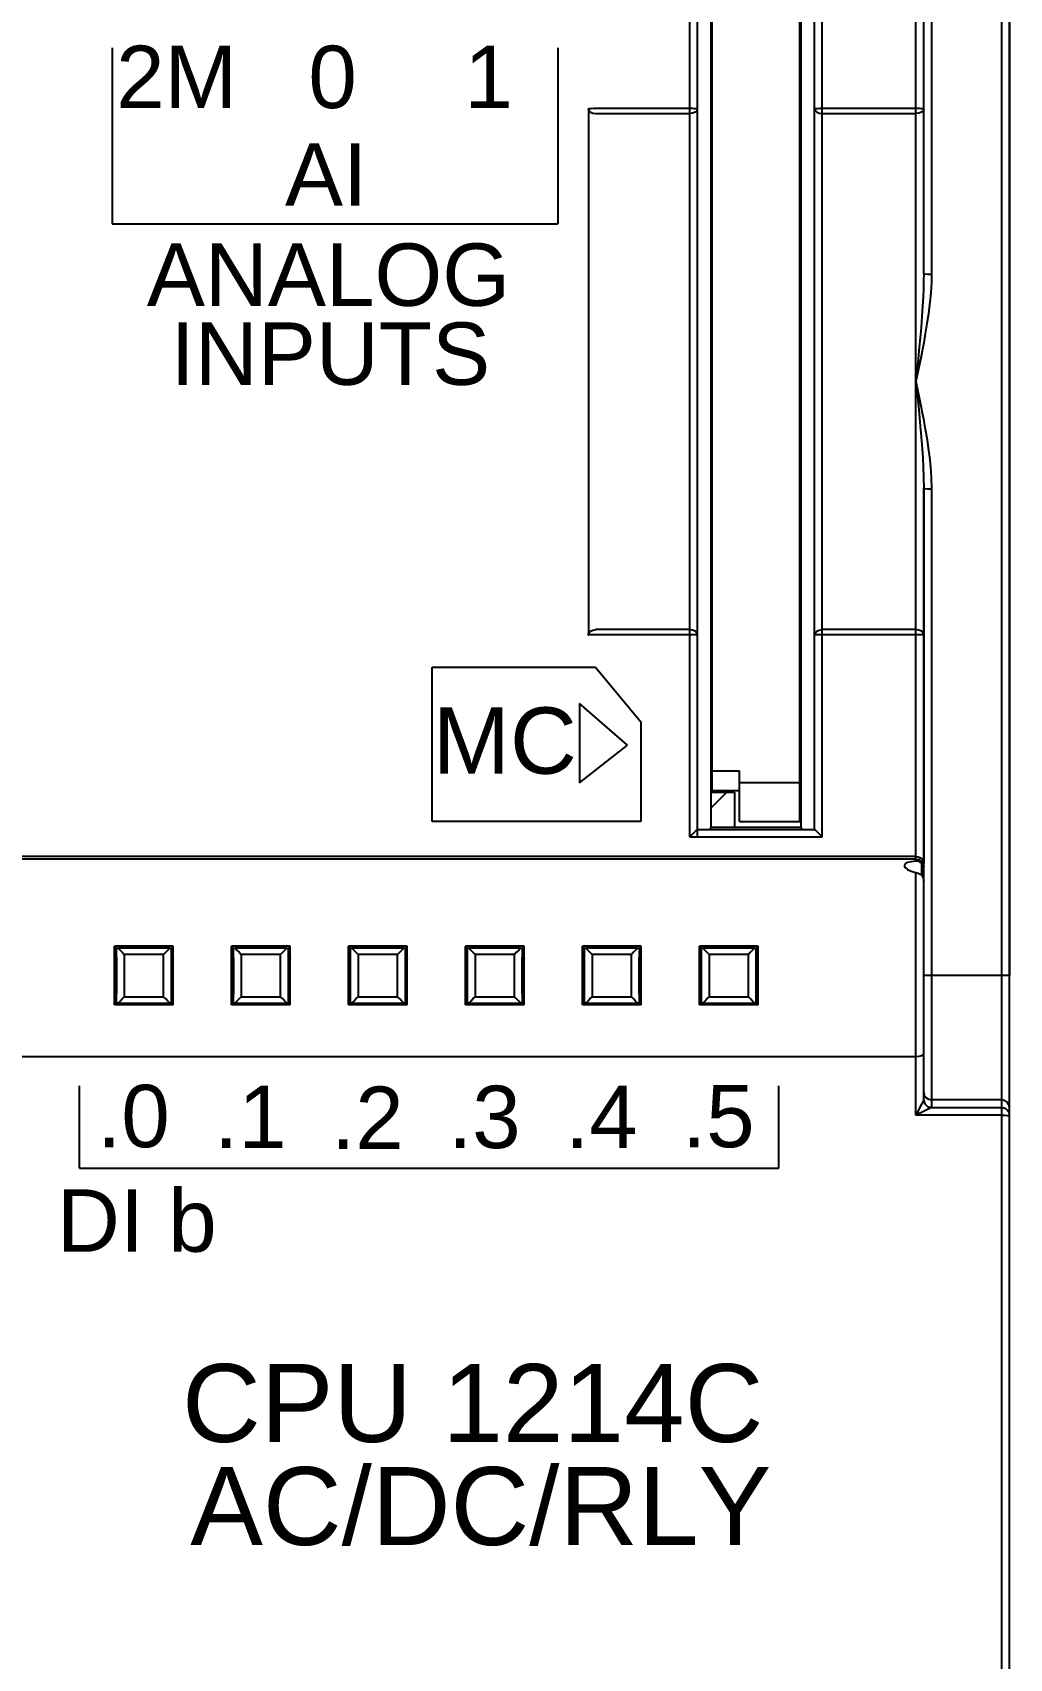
# Model space of a CAD drawing. Header units: inches. Extents: x 57 to 2760, y -193 to 2149.
# Drawn here: x 174.91 to 199.97, y 1948.28 to 1989.98 of the extents above; entities that cross this region are included whole.
import ezdxf

# ---------------------------------------------------------------- set-up
doc = ezdxf.new("R2010")
doc.units = ezdxf.units.IN
doc.header["$MEASUREMENT"] = 0
doc.styles.get("Standard").update_dxf_attribs({"font": 'arial.ttf'})

msp = doc.modelspace()

# ---------------------------------------------------------------- linework, layer by layer
at = {"color": 7, "linetype": 'Continuous'}
for p, q in [((199.97114, 1903.19462), (199.97114, 2002.39462)), ((199.97114, 2002.39462), (199.97114, 1965.79462)), ((199.77114, 1906.56641), (199.77114, 1999.02283)), ((197.57114, 1968.73047), (197.57114, 1996.3686)), ((197.77114, 1983.79926), (197.77114, 1995.96728)), ((191.77114, 1969.35255), (191.77114, 1994.26449)), ((191.97114, 1988.21393), (191.97114, 1994.0456)), ((194.97114, 1969.54462), (194.97114, 1994.0456)), ((195.17114, 1969.35255), (195.17114, 1994.26449)), ((192.32114, 1969.59462), (192.32114, 1993.99462)), ((194.59614, 1969.74462), (194.59614, 1993.84462)), ((194.62114, 1993.99462), (194.62114, 1969.59462)), ((197.97114, 1993.49659), (197.97114, 1983.78125)), ((192.34614, 1970.54462), (192.34614, 1993.04462)), ((191.97114, 1974.33236), (191.97114, 1988.21393)), ((189.17114, 1988.02583), (189.17114, 1974.52674)), ((189.36428, 1988.03863), (191.76428, 1988.03863)), ((189.36428, 1987.89965), (191.76428, 1987.89965)), ((195.17114, 1988.03863), (197.57114, 1988.03863)), ((195.17114, 1987.89965), (197.57114, 1987.89965)), ((197.65832, 1981.91207), (197.61933, 1981.50969)), ((197.69376, 1981.6297), (197.62846, 1981.30863)), ((197.61933, 1981.50969), (197.57114, 1981.03199)), ((197.62846, 1981.30863), (197.57119, 1981.03233)), ((197.57114, 1981.03267), (197.62608, 1980.48724)), ((197.57119, 1981.03233), (197.65601, 1980.62095)), ((197.62608, 1980.48724), (197.65318, 1980.20882)), ((197.77114, 1968.58396), (197.77114, 1978.29232)), ((197.77114, 1978.29232), (197.77114, 1968.66673)), ((197.97114, 1978.27982), (197.97114, 1962.41023)), ((191.76639, 1974.66782), (189.36639, 1974.66782)), ((191.76639, 1974.5357), (189.36639, 1974.5357)), ((197.57114, 1974.66782), (195.17114, 1974.66782)), ((197.57114, 1974.5357), (195.17114, 1974.5357)), ((191.97114, 1969.35255), (191.97114, 1974.43676)), ((192.34614, 1973.59462), (192.32114, 1973.59462)), ((192.34614, 1971.04462), (193.04614, 1971.04462)), ((193.04614, 1969.74462), (193.04614, 1971.04462)), ((193.04614, 1970.74462), (194.59614, 1970.74462)), ((192.32114, 1970.09462), (192.72114, 1970.49462)), ((192.32114, 1970.49462), (192.92114, 1970.49462)), ((192.34614, 1970.54462), (193.04614, 1970.54462)), ((192.92114, 1970.49462), (192.92114, 1969.59462)), ((191.97098, 1969.54462), (194.9713, 1969.54462)), ((191.97114, 1969.54462), (194.97114, 1969.54462)), ((192.32114, 1969.59462), (192.27114, 1969.54462)), ((194.62114, 1969.59462), (192.32114, 1969.59462)), ((193.04614, 1969.74462), (194.59614, 1969.74462)), ((194.62114, 1969.59462), (194.67114, 1969.54462)), ((191.77114, 1969.35255), (195.17114, 1969.35255)), ((197.57114, 1968.8506), (145.12114, 1968.8506)), ((197.57114, 1968.7832), (145.12114, 1968.7832)), ((197.75824, 1968.61271), (197.72114, 1968.67134)), ((197.72114, 1968.36352), (197.72114, 1968.67134)), ((197.75592, 1968.66021), (197.77114, 1968.58396)), ((197.77114, 1968.54547), (197.75824, 1968.61271)), ((197.57114, 1962.21162), (197.57114, 1968.44026)), ((197.77114, 1962.60947), (197.77114, 1968.54547)), ((177.06438, 1966.50138), (177.01779, 1966.54797)), ((178.52449, 1966.54797), (177.01779, 1966.54797)), ((178.4779, 1966.50138), (178.52449, 1966.54797)), ((180.06438, 1966.50138), (180.01779, 1966.54797)), ((181.52449, 1966.54797), (180.01779, 1966.54797)), ((181.4779, 1966.50138), (181.52449, 1966.54797)), ((183.06438, 1966.50138), (183.01779, 1966.54797)), ((184.52449, 1966.54797), (183.01779, 1966.54797)), ((184.4779, 1966.50138), (184.52449, 1966.54797)), ((186.06438, 1966.50138), (186.01779, 1966.54797)), ((187.52449, 1966.54797), (186.01779, 1966.54797)), ((187.4779, 1966.50138), (187.52449, 1966.54797)), ((189.06438, 1966.50138), (189.01779, 1966.54797)), ((190.52449, 1966.54797), (189.01779, 1966.54797)), ((190.4779, 1966.50138), (190.52449, 1966.54797)), ((192.06438, 1966.50138), (192.01779, 1966.54797)), ((193.52449, 1966.54797), (192.01779, 1966.54797)), ((193.4779, 1966.50138), (193.52449, 1966.54797)), ((177.03803, 1966.29457), (177.01876, 1966.2227)), ((177.04568, 1966.02323), (177.04433, 1966.13353)), ((177.06438, 1966.50138), (177.10823, 1966.5006)), ((178.43405, 1966.5006), (177.10823, 1966.5006)), ((178.27715, 1966.33677), (177.26513, 1966.33677)), ((178.43405, 1966.5006), (178.4779, 1966.50138)), ((178.52378, 1966.3099), (178.50425, 1966.29457)), ((178.50425, 1966.29457), (178.52352, 1966.2227)), ((180.03803, 1966.29457), (180.01876, 1966.2227)), ((180.04568, 1966.02323), (180.04433, 1966.13353)), ((180.06438, 1966.50138), (180.10823, 1966.5006)), ((181.43405, 1966.5006), (180.10823, 1966.5006)), ((181.27715, 1966.33677), (180.26513, 1966.33677)), ((181.43405, 1966.5006), (181.4779, 1966.50138)), ((181.52378, 1966.3099), (181.50425, 1966.29457)), ((181.50425, 1966.29457), (181.52352, 1966.2227)), ((183.03803, 1966.29457), (183.01876, 1966.2227)), ((183.04568, 1966.02323), (183.04433, 1966.13353)), ((183.06438, 1966.50138), (183.10823, 1966.5006)), ((184.43405, 1966.5006), (183.10823, 1966.5006)), ((184.27715, 1966.33677), (183.26513, 1966.33677)), ((184.43405, 1966.5006), (184.4779, 1966.50138)), ((184.52378, 1966.3099), (184.50425, 1966.29457)), ((184.50425, 1966.29457), (184.52352, 1966.2227)), ((186.03803, 1966.29457), (186.01876, 1966.2227)), ((186.04568, 1966.02323), (186.04433, 1966.13353)), ((186.06438, 1966.50138), (186.09361, 1966.50086)), ((186.09361, 1966.50086), (186.10823, 1966.5006)), ((187.43405, 1966.5006), (186.10823, 1966.5006)), ((187.27715, 1966.33677), (186.26513, 1966.33677)), ((187.43405, 1966.5006), (187.4779, 1966.50138)), ((187.52378, 1966.3099), (187.50425, 1966.29457)), ((187.50425, 1966.29457), (187.52352, 1966.2227)), ((189.03803, 1966.29457), (189.01876, 1966.2227)), ((189.04568, 1966.02323), (189.04433, 1966.13353)), ((189.06438, 1966.50138), (189.09361, 1966.50086)), ((189.09361, 1966.50086), (189.10823, 1966.5006)), ((190.43405, 1966.5006), (189.10823, 1966.5006)), ((190.27715, 1966.33677), (189.26513, 1966.33677)), ((190.43405, 1966.5006), (190.4779, 1966.50138)), ((190.52378, 1966.3099), (190.50425, 1966.29457)), ((190.50425, 1966.29457), (190.52352, 1966.2227)), ((192.03803, 1966.29457), (192.01876, 1966.2227)), ((192.04568, 1966.02323), (192.04433, 1966.13353)), ((192.06438, 1966.50138), (192.09361, 1966.50086)), ((192.09361, 1966.50086), (192.10823, 1966.5006)), ((193.43405, 1966.5006), (192.10823, 1966.5006)), ((193.27715, 1966.33677), (192.26513, 1966.33677)), ((193.43405, 1966.5006), (193.4779, 1966.50138)), ((177.04646, 1965.89626), (177.04568, 1966.02323)), ((177.04616, 1965.63028), (177.04662, 1965.76211)), ((177.04662, 1965.76211), (177.04646, 1965.89626)), ((178.49607, 1965.95021), (178.49565, 1965.81894)), ((178.49565, 1965.81894), (178.49585, 1965.68611)), ((178.49585, 1965.68611), (178.49665, 1965.56094)), ((178.49709, 1966.07042), (178.49607, 1965.95021)), ((180.04646, 1965.89626), (180.04568, 1966.02323)), ((180.04616, 1965.63028), (180.04662, 1965.76211)), ((180.04662, 1965.76211), (180.04646, 1965.89626)), ((181.49607, 1965.95021), (181.49565, 1965.81894)), ((181.49565, 1965.81894), (181.49585, 1965.68611)), ((181.49585, 1965.68611), (181.49665, 1965.56094)), ((181.49709, 1966.07042), (181.49607, 1965.95021)), ((183.04646, 1965.89626), (183.04568, 1966.02323)), ((183.04616, 1965.63028), (183.04662, 1965.76211)), ((183.04662, 1965.76211), (183.04646, 1965.89626)), ((184.49607, 1965.95021), (184.49565, 1965.81894)), ((184.49565, 1965.81894), (184.49585, 1965.68611)), ((184.49585, 1965.68611), (184.49665, 1965.56094)), ((184.49709, 1966.07042), (184.49607, 1965.95021)), ((186.04646, 1965.89626), (186.04568, 1966.02323)), ((186.04616, 1965.63028), (186.04662, 1965.76211)), ((186.04662, 1965.76211), (186.04646, 1965.89626)), ((187.49578, 1965.88536), (187.49567, 1965.75213)), ((187.49567, 1965.75213), (187.49617, 1965.622)), ((187.49651, 1966.0123), (187.49578, 1965.88536)), ((189.04646, 1965.89626), (189.04568, 1966.02323)), ((189.04616, 1965.63028), (189.04662, 1965.76211)), ((189.04662, 1965.76211), (189.04646, 1965.89626)), ((190.49607, 1965.95021), (190.49565, 1965.81894)), ((190.49565, 1965.81894), (190.49585, 1965.68611)), ((190.49585, 1965.68611), (190.49665, 1965.56094)), ((190.49709, 1966.07042), (190.49607, 1965.95021)), ((192.04646, 1965.89626), (192.04568, 1966.02323)), ((192.04616, 1965.63028), (192.04662, 1965.76211)), ((192.04662, 1965.76211), (192.04646, 1965.89626)), ((199.97114, 1965.79462), (197.77114, 1965.79462)), ((177.0185, 1965.27934), (177.03803, 1965.29467)), ((177.03803, 1965.29467), (177.01876, 1965.36654)), ((177.04509, 1965.51018), (177.04616, 1965.63028)), ((178.49665, 1965.56094), (178.498, 1965.45226)), ((178.50425, 1965.29467), (178.52352, 1965.36654)), ((180.0185, 1965.27934), (180.03803, 1965.29467)), ((180.03803, 1965.29467), (180.01876, 1965.36654)), ((180.04509, 1965.51018), (180.04616, 1965.63028)), ((181.49665, 1965.56094), (181.498, 1965.45226)), ((181.50425, 1965.29467), (181.52352, 1965.36654)), ((183.0185, 1965.27934), (183.03803, 1965.29467)), ((183.03803, 1965.29467), (183.01876, 1965.36654)), ((183.04509, 1965.51018), (183.04616, 1965.63028)), ((184.49665, 1965.56094), (184.498, 1965.45226)), ((184.50425, 1965.29467), (184.52352, 1965.36654)), ((186.0185, 1965.27934), (186.03803, 1965.29467)), ((186.03803, 1965.29467), (186.01876, 1965.36654)), ((186.04509, 1965.51018), (186.04616, 1965.63028)), ((187.50425, 1965.29467), (187.52352, 1965.36654)), ((189.0185, 1965.27934), (189.03803, 1965.29467)), ((189.03803, 1965.29467), (189.01876, 1965.36654)), ((189.04509, 1965.51018), (189.04616, 1965.63028)), ((190.49665, 1965.56094), (190.498, 1965.45226)), ((190.50425, 1965.29467), (190.52352, 1965.36654)), ((192.0185, 1965.27934), (192.03803, 1965.29467)), ((192.03803, 1965.29467), (192.01876, 1965.36654)), ((192.04509, 1965.51018), (192.04616, 1965.63028)), ((177.06438, 1965.08786), (177.01779, 1965.04127)), ((178.52449, 1965.04127), (177.01779, 1965.04127)), ((177.10822, 1965.08864), (177.06438, 1965.08786)), ((177.10822, 1965.08864), (178.43406, 1965.08864)), ((177.26513, 1965.25247), (178.27715, 1965.25247)), ((178.4779, 1965.08786), (178.43406, 1965.08864)), ((178.4779, 1965.08786), (178.52449, 1965.04127)), ((180.06438, 1965.08786), (180.01779, 1965.04127)), ((181.52449, 1965.04127), (180.01779, 1965.04127)), ((180.10822, 1965.08864), (180.06438, 1965.08786)), ((180.10822, 1965.08864), (181.43406, 1965.08864)), ((180.26513, 1965.25247), (181.27715, 1965.25247)), ((181.4779, 1965.08786), (181.43406, 1965.08864)), ((181.4779, 1965.08786), (181.52449, 1965.04127)), ((183.06438, 1965.08786), (183.01779, 1965.04127)), ((184.52449, 1965.04127), (183.01779, 1965.04127)), ((183.10822, 1965.08864), (183.06438, 1965.08786)), ((183.10822, 1965.08864), (184.43406, 1965.08864)), ((183.26513, 1965.25247), (184.27715, 1965.25247)), ((184.4779, 1965.08786), (184.43406, 1965.08864)), ((184.4779, 1965.08786), (184.52449, 1965.04127)), ((186.06438, 1965.08786), (186.01779, 1965.04127)), ((187.52449, 1965.04127), (186.01779, 1965.04127)), ((186.10822, 1965.08864), (186.06438, 1965.08786)), ((186.10822, 1965.08864), (187.43406, 1965.08864)), ((186.26513, 1965.25247), (187.27715, 1965.25247)), ((187.4779, 1965.08786), (187.43406, 1965.08864)), ((187.4779, 1965.08786), (187.52449, 1965.04127)), ((189.06438, 1965.08786), (189.01779, 1965.04127)), ((190.52449, 1965.04127), (189.01779, 1965.04127)), ((189.10822, 1965.08864), (189.06438, 1965.08786)), ((189.10822, 1965.08864), (190.43406, 1965.08864)), ((189.26513, 1965.25247), (190.27715, 1965.25247)), ((190.44868, 1965.08838), (190.43406, 1965.08864)), ((190.4779, 1965.08786), (190.44868, 1965.08838)), ((190.4779, 1965.08786), (190.52449, 1965.04127)), ((192.06438, 1965.08786), (192.01779, 1965.04127)), ((193.52449, 1965.04127), (192.01779, 1965.04127)), ((192.10822, 1965.08864), (192.06438, 1965.08786)), ((192.10822, 1965.08864), (193.43406, 1965.08864)), ((192.26513, 1965.25247), (193.27715, 1965.25247)), ((193.44868, 1965.08838), (193.43406, 1965.08864)), ((193.4779, 1965.08786), (193.44868, 1965.08838)), ((193.4779, 1965.08786), (193.52449, 1965.04127)), ((197.57114, 1963.71075), (145.12114, 1963.71075)), ((197.71315, 1962.49425), (197.57114, 1962.21162)), ((197.75377, 1962.57412), (197.71315, 1962.49425)), ((197.85517, 1962.35232), (197.76186, 1962.30645)), ((197.9025, 1962.37533), (197.85517, 1962.35232)), ((199.77114, 1962.40638), (197.96871, 1962.40638)), ((199.77114, 1962.6068), (197.97114, 1962.6068)), ((197.76186, 1962.30645), (197.57114, 1962.21162)), ((199.77114, 1962.21162), (197.57114, 1962.21162))]:
    msp.add_line(p, q, dxfattribs=at)
for p, q in [((176.95614, 1989.58839), (176.95614, 1985.07481)), ((188.38614, 1989.58839), (188.38614, 1985.07481)), ((176.95614, 1985.07481), (188.38614, 1985.07481)), ((185.1614, 1973.7056), (189.35621, 1973.7056)), ((185.1614, 1969.74428), (185.1614, 1973.7056)), ((189.35621, 1973.7056), (190.52049, 1972.30635)), ((188.94108, 1972.77404), (188.94108, 1970.73696)), ((190.17083, 1971.70253), (188.94108, 1972.77404)), ((190.51971, 1972.30728), (190.51971, 1969.74428)), ((188.94108, 1970.73696), (190.17083, 1971.70253)), ((190.51971, 1969.74428), (185.1614, 1969.74428)), ((176.12071, 1960.85347), (176.12071, 1962.9695)), ((194.05981, 1960.85347), (194.05981, 1962.9695)), ((176.12071, 1960.85347), (194.05981, 1960.85347))]:
    msp.add_line(p, q)
for points in [[(189.16428, 1988.02175), (189.16823, 1988.02506), (189.18161, 1988.02858), (189.20667, 1988.03209), (189.24525, 1988.03531), (189.29824, 1988.0379), (189.36428, 1988.03863)], [(189.16428, 1988.02175), (189.17907, 1987.97567), (189.22216, 1987.93584), (189.28735, 1987.90904), (189.36428, 1987.89965)], [(191.76428, 1988.03863), (191.80383, 1988.03824), (191.84568, 1988.03718), (191.88735, 1988.03514), (191.92495, 1988.03186), (191.95302, 1988.02737), (191.96428, 1988.02175)], [(191.96428, 1988.02175), (191.9495, 1987.97567), (191.90641, 1987.93584), (191.84122, 1987.90904), (191.76428, 1987.89965)], [(194.97114, 1988.02175), (194.97509, 1988.02506), (194.98846, 1988.02858), (195.01352, 1988.03209), (195.0521, 1988.03531), (195.1051, 1988.0379), (195.17114, 1988.03863)], [(194.97114, 1988.02175), (194.98592, 1987.97567), (195.02901, 1987.93584), (195.0942, 1987.90904), (195.17114, 1987.89965)], [(197.57114, 1988.03863), (197.61069, 1988.03824), (197.65254, 1988.03718), (197.69421, 1988.03514), (197.7318, 1988.03186), (197.75987, 1988.02737), (197.77114, 1988.02175)], [(197.77114, 1988.02175), (197.75635, 1987.97567), (197.71327, 1987.93584), (197.64807, 1987.90904), (197.57114, 1987.89965)], [(197.77114, 1983.79926), (197.76944, 1983.61555), (197.76419, 1983.41493), (197.75518, 1983.19669), (197.74217, 1982.95943), (197.72489, 1982.70076), (197.70357, 1982.42443), (197.68033, 1982.15261), (197.65832, 1981.91207)], [(197.97114, 1983.78125), (197.96822, 1983.60702), (197.95919, 1983.41906), (197.94372, 1983.21706), (197.92146, 1983.00015), (197.89191, 1982.76626), (197.85497, 1982.51598), (197.81282, 1982.26167), (197.77022, 1982.02493), (197.7305, 1981.81605), (197.69376, 1981.6297)], [(197.77114, 1983.79926), (197.79793, 1983.79025), (197.87114, 1983.78366), (197.97114, 1983.78125)], [(197.65601, 1980.62095), (197.70735, 1980.36577), (197.73516, 1980.2236), (197.76431, 1980.07037), (197.79466, 1979.90469), (197.82595, 1979.72503), (197.85759, 1979.53041), (197.88869, 1979.31984), (197.91807, 1979.09156), (197.94389, 1978.84323), (197.96329, 1978.5711), (197.97114, 1978.27982)], [(197.65318, 1980.20882), (197.68293, 1979.88697), (197.69857, 1979.70665), (197.71438, 1979.51223), (197.72993, 1979.30309), (197.74461, 1979.07791), (197.75752, 1978.83496), (197.76721, 1978.57133), (197.77114, 1978.29232)], [(197.77114, 1978.29232), (197.79793, 1978.28607), (197.87114, 1978.28149), (197.97114, 1978.27982)], [(189.16639, 1974.52529), (189.18118, 1974.57907), (189.22426, 1974.62557), (189.28946, 1974.65686), (189.36639, 1974.66782)], [(189.36639, 1974.5357), (189.32692, 1974.53553), (189.28511, 1974.53477), (189.24344, 1974.53345), (189.2058, 1974.53148), (189.17768, 1974.52875), (189.16639, 1974.52529)], [(191.96639, 1974.52529), (191.95161, 1974.57907), (191.90852, 1974.62557), (191.84333, 1974.65686), (191.76639, 1974.66782)], [(191.96639, 1974.52529), (191.96247, 1974.52736), (191.94917, 1974.52953), (191.92423, 1974.53172), (191.88578, 1974.53357), (191.83292, 1974.53493), (191.76639, 1974.5357)], [(194.97114, 1974.52529), (194.98592, 1974.57907), (195.02901, 1974.62557), (195.0942, 1974.65686), (195.17114, 1974.66782)], [(195.17114, 1974.5357), (195.13166, 1974.53553), (195.08986, 1974.53477), (195.04818, 1974.53345), (195.01055, 1974.53148), (194.98242, 1974.52875), (194.97114, 1974.52529)], [(197.77114, 1974.52529), (197.75635, 1974.57907), (197.71327, 1974.62557), (197.64807, 1974.65686), (197.57114, 1974.66782)], [(197.77114, 1974.52529), (197.76721, 1974.52736), (197.75392, 1974.52953), (197.72898, 1974.53172), (197.69052, 1974.53357), (197.63766, 1974.53493), (197.57114, 1974.5357)], [(191.77114, 1969.35255), (191.83251, 1969.4135), (191.88723, 1969.4671), (191.92991, 1969.50811), (191.95884, 1969.53493), (191.97098, 1969.54462)], [(194.9713, 1969.54462), (194.98343, 1969.53493), (195.01233, 1969.50814), (195.055, 1969.46715), (195.10976, 1969.41351), (195.17114, 1969.35255)], [(197.57114, 1968.73047), (197.44942, 1968.71616), (197.35329, 1968.69181), (197.29209, 1968.65723), (197.27114, 1968.6137)], [(197.27114, 1968.6137), (197.29209, 1968.56439), (197.3533, 1968.5145), (197.44942, 1968.47079), (197.57114, 1968.44026)], [(197.57114, 1968.8506), (197.63237, 1968.84177), (197.68689, 1968.81667), (197.7307, 1968.77759), (197.76039, 1968.72618), (197.77114, 1968.66673)], [(197.57114, 1968.7832), (197.64768, 1968.76804), (197.71256, 1968.72485), (197.75592, 1968.66021)], [(197.72114, 1968.67134), (197.67867, 1968.7055), (197.62642, 1968.72628), (197.57114, 1968.73047)], [(197.57114, 1968.44026), (197.62642, 1968.42536), (197.67867, 1968.39906), (197.72114, 1968.36352)], [(197.72114, 1968.36352), (197.75824, 1968.30489), (197.77114, 1968.23765)], [(177.01779, 1965.04127), (177.01928, 1965.54126), (177.01928, 1966.04834), (177.01779, 1966.54797)], [(178.52449, 1965.04127), (178.523, 1965.54126), (178.523, 1966.04834), (178.52449, 1966.54797)], [(180.01779, 1965.04127), (180.01928, 1965.54126), (180.01928, 1966.04834), (180.01779, 1966.54797)], [(181.52449, 1965.04127), (181.523, 1965.54126), (181.523, 1966.04834), (181.52449, 1966.54797)], [(183.01779, 1965.04127), (183.01928, 1965.54126), (183.01928, 1966.04834), (183.01779, 1966.54797)], [(184.52449, 1965.04127), (184.523, 1965.54126), (184.523, 1966.04834), (184.52449, 1966.54797)], [(186.01779, 1965.04127), (186.01928, 1965.54126), (186.01928, 1966.04834), (186.01779, 1966.54797)], [(187.52449, 1965.04127), (187.523, 1965.54126), (187.523, 1966.04834), (187.52449, 1966.54797)], [(189.01779, 1965.04127), (189.01928, 1965.54126), (189.01928, 1966.04834), (189.01779, 1966.54797)], [(190.52449, 1965.04127), (190.523, 1965.54126), (190.523, 1966.04834), (190.52449, 1966.54797)], [(192.01779, 1965.04127), (192.01928, 1965.54126), (192.01928, 1966.04834), (192.01779, 1966.54797)], [(193.52449, 1965.04127), (193.523, 1965.54126), (193.523, 1966.04834), (193.52449, 1966.54797)], [(177.04433, 1966.13353), (177.04348, 1966.17976), (177.04253, 1966.21901), (177.04149, 1966.2507), (177.04038, 1966.27423), (177.03922, 1966.289), (177.03803, 1966.29457)], [(177.06438, 1966.50138), (177.06579, 1966.03173), (177.06579, 1965.55779), (177.06438, 1965.08786)], [(177.10823, 1966.5006), (177.15869, 1966.44635), (177.21103, 1966.39176), (177.26513, 1966.33677)], [(177.26519, 1966.33677), (177.2658, 1965.61338), (177.26519, 1965.25247)], [(178.27709, 1965.25247), (178.27648, 1965.97584), (178.27709, 1966.33677)], [(178.43405, 1966.5006), (178.38359, 1966.44635), (178.33124, 1966.39176), (178.27715, 1966.33677)], [(178.4779, 1965.08786), (178.47649, 1965.55779), (178.47649, 1966.03173), (178.4779, 1966.50138)], [(178.50425, 1966.29457), (178.50288, 1966.28729), (178.50165, 1966.26986), (178.50054, 1966.24409), (178.49953, 1966.2107), (178.49861, 1966.17033), (178.49709, 1966.07042)], [(180.04433, 1966.13353), (180.04348, 1966.17976), (180.04253, 1966.21901), (180.04149, 1966.2507), (180.04038, 1966.27423), (180.03922, 1966.289), (180.03803, 1966.29457)], [(180.06438, 1966.50138), (180.06579, 1966.03173), (180.06579, 1965.55779), (180.06438, 1965.08786)], [(180.10823, 1966.5006), (180.15868, 1966.44636), (180.21102, 1966.39177), (180.26513, 1966.33677)], [(180.26519, 1966.33677), (180.2658, 1965.61338), (180.26519, 1965.25247)], [(181.27709, 1965.25247), (181.27648, 1965.97584), (181.27709, 1966.33677)], [(181.43405, 1966.5006), (181.3836, 1966.44636), (181.33126, 1966.39177), (181.27715, 1966.33677)], [(181.4779, 1965.08786), (181.47649, 1965.55779), (181.47649, 1966.03173), (181.4779, 1966.50138)], [(181.50425, 1966.29457), (181.50288, 1966.28729), (181.50165, 1966.26986), (181.50054, 1966.24409), (181.49953, 1966.2107), (181.49861, 1966.17033), (181.49709, 1966.07042)], [(183.04433, 1966.13353), (183.04348, 1966.17976), (183.04253, 1966.21901), (183.04149, 1966.2507), (183.04038, 1966.27423), (183.03922, 1966.289), (183.03803, 1966.29457)], [(183.06438, 1966.50138), (183.06579, 1966.03173), (183.06579, 1965.55779), (183.06438, 1965.08786)], [(183.10823, 1966.5006), (183.15867, 1966.44638), (183.21101, 1966.39178), (183.26513, 1966.33677)], [(183.26519, 1966.33677), (183.2658, 1965.61338), (183.26519, 1965.25247)], [(184.27709, 1965.25247), (184.27648, 1965.97584), (184.27709, 1966.33677)], [(184.43405, 1966.5006), (184.38361, 1966.44638), (184.33127, 1966.39178), (184.27715, 1966.33677)], [(184.4779, 1965.08786), (184.47649, 1965.55779), (184.47649, 1966.03173), (184.4779, 1966.50138)], [(184.50425, 1966.29457), (184.50288, 1966.28729), (184.50165, 1966.26986), (184.50054, 1966.24409), (184.49953, 1966.2107), (184.49861, 1966.17033), (184.49709, 1966.07042)], [(186.04433, 1966.13353), (186.04348, 1966.17976), (186.04253, 1966.21901), (186.04149, 1966.2507), (186.04038, 1966.27423), (186.03922, 1966.289), (186.03803, 1966.29457)], [(186.06438, 1966.50138), (186.06579, 1966.03173), (186.06579, 1965.55779), (186.06438, 1965.08786)], [(186.10823, 1966.5006), (186.15865, 1966.44639), (186.211, 1966.3918), (186.26513, 1966.33677)], [(186.26519, 1966.33677), (186.2658, 1965.61338), (186.26519, 1965.25247)], [(187.27709, 1965.25247), (187.27648, 1965.97584), (187.27709, 1966.33677)], [(187.43405, 1966.5006), (187.38362, 1966.44639), (187.33128, 1966.3918), (187.27715, 1966.33677)], [(187.4779, 1965.08786), (187.47649, 1965.55779), (187.47649, 1966.03173), (187.4779, 1966.50138)], [(187.50425, 1966.29457), (187.50288, 1966.28729), (187.50165, 1966.26986), (187.50054, 1966.24409), (187.49953, 1966.2107), (187.49861, 1966.17033), (187.49779, 1966.12341), (187.49651, 1966.0123)], [(189.04433, 1966.13353), (189.04348, 1966.17976), (189.04253, 1966.21901), (189.04149, 1966.2507), (189.04038, 1966.27423), (189.03922, 1966.289), (189.03803, 1966.29457)], [(189.06438, 1966.50138), (189.06579, 1966.03173), (189.06579, 1965.55779), (189.06438, 1965.08786)], [(189.10823, 1966.5006), (189.15864, 1966.4464), (189.21098, 1966.39181), (189.26513, 1966.33677)], [(189.26519, 1966.33677), (189.2658, 1965.61338), (189.26519, 1965.25247)], [(190.27709, 1965.25247), (190.27648, 1965.97584), (190.27709, 1966.33677)], [(190.43405, 1966.5006), (190.38363, 1966.4464), (190.33129, 1966.39181), (190.27715, 1966.33677)], [(190.4779, 1965.08786), (190.47649, 1965.55779), (190.47649, 1966.03173), (190.4779, 1966.50138)], [(190.50425, 1966.29457), (190.50288, 1966.28729), (190.50165, 1966.26986), (190.50054, 1966.24409), (190.49953, 1966.2107), (190.49861, 1966.17033), (190.49709, 1966.07042)], [(192.04433, 1966.13353), (192.04348, 1966.17976), (192.04253, 1966.21901), (192.04149, 1966.2507), (192.04038, 1966.27423), (192.03922, 1966.289), (192.03803, 1966.29457)], [(192.06438, 1966.50138), (192.06579, 1966.03173), (192.06579, 1965.55779), (192.06438, 1965.08786)], [(192.10823, 1966.5006), (192.15863, 1966.44641), (192.21097, 1966.39182), (192.26513, 1966.33677)], [(192.26519, 1966.33677), (192.2658, 1965.61338), (192.26519, 1965.25247)], [(193.27709, 1965.25247), (193.27648, 1965.97584), (193.27709, 1966.33677)], [(193.43405, 1966.5006), (193.38365, 1966.44641), (193.33131, 1966.39182), (193.27715, 1966.33677)], [(193.4779, 1965.08786), (193.47649, 1965.55779), (193.47649, 1966.03173), (193.4779, 1966.50138)], [(177.03803, 1965.29467), (177.03927, 1965.30068), (177.04044, 1965.31595), (177.04154, 1965.3397), (177.04256, 1965.37142), (177.04351, 1965.41083), (177.04509, 1965.51018)], [(178.498, 1965.45226), (178.49886, 1965.40669), (178.49981, 1965.36816), (178.50084, 1965.33727), (178.50193, 1965.31446), (178.50307, 1965.30013), (178.50425, 1965.29467)], [(180.03803, 1965.29467), (180.03927, 1965.30068), (180.04044, 1965.31595), (180.04154, 1965.3397), (180.04256, 1965.37142), (180.04351, 1965.41083), (180.04509, 1965.51018)], [(181.498, 1965.45226), (181.49886, 1965.40669), (181.49981, 1965.36816), (181.50084, 1965.33727), (181.50193, 1965.31446), (181.50307, 1965.30013), (181.50425, 1965.29467)], [(183.03803, 1965.29467), (183.03927, 1965.30068), (183.04044, 1965.31595), (183.04154, 1965.3397), (183.04256, 1965.37142), (183.04351, 1965.41083), (183.04509, 1965.51018)], [(184.498, 1965.45226), (184.49886, 1965.40669), (184.49981, 1965.36816), (184.50084, 1965.33727), (184.50193, 1965.31446), (184.50307, 1965.30013), (184.50425, 1965.29467)], [(186.03803, 1965.29467), (186.03927, 1965.30068), (186.04044, 1965.31595), (186.04154, 1965.3397), (186.04256, 1965.37142), (186.04351, 1965.41083), (186.04509, 1965.51018)], [(187.49617, 1965.622), (187.49665, 1965.56094), (187.498, 1965.45226)], [(187.498, 1965.45226), (187.49886, 1965.40669), (187.49981, 1965.36816), (187.50084, 1965.33727), (187.50193, 1965.31446), (187.50307, 1965.30013), (187.50425, 1965.29467)], [(189.03803, 1965.29467), (189.03927, 1965.30068), (189.04044, 1965.31595), (189.04154, 1965.3397), (189.04256, 1965.37142), (189.04351, 1965.41083), (189.04509, 1965.51018)], [(190.498, 1965.45226), (190.49886, 1965.40669), (190.49981, 1965.36816), (190.50084, 1965.33727), (190.50193, 1965.31446), (190.50307, 1965.30013), (190.50425, 1965.29467)], [(192.03803, 1965.29467), (192.03927, 1965.30068), (192.04044, 1965.31595), (192.04154, 1965.3397), (192.04256, 1965.37142), (192.04351, 1965.41083), (192.04509, 1965.51018)], [(177.10822, 1965.08864), (177.15869, 1965.14289), (177.21103, 1965.19748), (177.26513, 1965.25247)], [(178.43406, 1965.08864), (178.38359, 1965.14289), (178.33124, 1965.19748), (178.27715, 1965.25247)], [(180.10822, 1965.08864), (180.15868, 1965.14287), (180.21102, 1965.19747), (180.26513, 1965.25247)], [(181.43406, 1965.08864), (181.3836, 1965.14287), (181.33126, 1965.19747), (181.27715, 1965.25247)], [(183.10822, 1965.08864), (183.15866, 1965.14286), (183.21101, 1965.19745), (183.26513, 1965.25247)], [(184.43406, 1965.08864), (184.38361, 1965.14286), (184.33127, 1965.19745), (184.27715, 1965.25247)], [(186.10822, 1965.08864), (186.15865, 1965.14285), (186.211, 1965.19744), (186.26513, 1965.25247)], [(187.43406, 1965.08864), (187.38363, 1965.14285), (187.33128, 1965.19744), (187.27715, 1965.25247)], [(189.10822, 1965.08864), (189.15864, 1965.14284), (189.21099, 1965.19743), (189.26513, 1965.25247)], [(190.43406, 1965.08864), (190.38364, 1965.14284), (190.33129, 1965.19743), (190.27715, 1965.25247)], [(192.10822, 1965.08864), (192.15863, 1965.14283), (192.21097, 1965.19742), (192.26513, 1965.25247)], [(193.43406, 1965.08864), (193.38365, 1965.14283), (193.3313, 1965.19742), (193.27715, 1965.25247)], [(197.77114, 1963.79106), (197.75452, 1963.75859), (197.71043, 1963.73308), (197.64565, 1963.71641), (197.57114, 1963.71075)], [(197.77114, 1962.80604), (197.78636, 1962.72979), (197.82972, 1962.66515)], [(197.76993, 1962.6051), (197.76775, 1962.60109), (197.76443, 1962.59477), (197.75377, 1962.57412)], [(197.77114, 1962.60947), (197.77083, 1962.60727), (197.76993, 1962.6051)], [(197.76993, 1962.6051), (197.79736, 1962.50625), (197.87001, 1962.43361), (197.96871, 1962.40638)], [(197.77114, 1962.60947), (197.79793, 1962.50985), (197.87114, 1962.43693), (197.97114, 1962.41023)], [(197.82972, 1962.66515), (197.8946, 1962.62196), (197.97114, 1962.6068)], [(197.96871, 1962.40638), (197.96437, 1962.40454), (197.95772, 1962.40155), (197.94851, 1962.39729), (197.93639, 1962.39158), (197.9025, 1962.37533)], [(197.97114, 1962.41023), (197.97052, 1962.40829), (197.96871, 1962.40638)], [(199.97114, 1962.40756), (199.95592, 1962.4838), (199.91256, 1962.54844), (199.84768, 1962.59163), (199.77114, 1962.6068)], [(199.97114, 1962.20714), (199.96829, 1962.24066), (199.95878, 1962.27609), (199.94114, 1962.31209), (199.91403, 1962.34654), (199.87654, 1962.37647), (199.82852, 1962.398), (199.77114, 1962.40638)], [(199.77114, 1962.21162), (199.84816, 1962.21128), (199.91388, 1962.21028), (199.95654, 1962.20882), (199.97114, 1962.20714)]]:
    msp.add_lwpolyline(points, dxfattribs=at)

# ---------------------------------------------------------------- texts
for s, insert, char_height, width, attachment_point in [('2M', (178.6116, 1989.64244), 1.6, 5.3067617, 2), ('0', (182.6116, 1989.64244), 1.6, 5.3067617, 2), ('1', (186.6116, 1989.64244), 1.6, 5.3067617, 2), ('AI', (182.44462, 1987.13858), 1.6, 5.3067617, 2), ('ANALOG', (182.50364, 1984.57003), 1.6, 12.9076364, 2), ('INPUTS', (182.55539, 1982.54476), 1.6, 12.9076364, 2), ('MC', (187.02886, 1972.67207), 1.7, 12.9076364, 2), ('.0', (177.50323, 1961.36992), 1.6, 6.9302573, 8), ('.1', (180.50323, 1961.36992), 1.6, 6.9302573, 8), ('.2', (183.50323, 1961.34734), 1.6, 6.9302573, 8), ('.3', (186.50317, 1961.34734), 1.6, 6.9302573, 8), ('.4', (189.50323, 1961.36992), 1.6, 6.9302573, 8), ('.5', (192.50317, 1961.36992), 1.6, 6.9302573, 8), ('DI b', (177.59038, 1958.69013), 1.6, 5.4702222, 8), ('CPU 1214C', (193.65793, 1955.83299), 2, 16.32, 3), ('AC/DC/RLY', (193.86364, 1953.19093), 2, 16.32, 3)]:
    msp.add_mtext(s, dxfattribs=dict(insert=insert, char_height=char_height, width=width, attachment_point=attachment_point))

doc.saveas('drawing.dxf')
